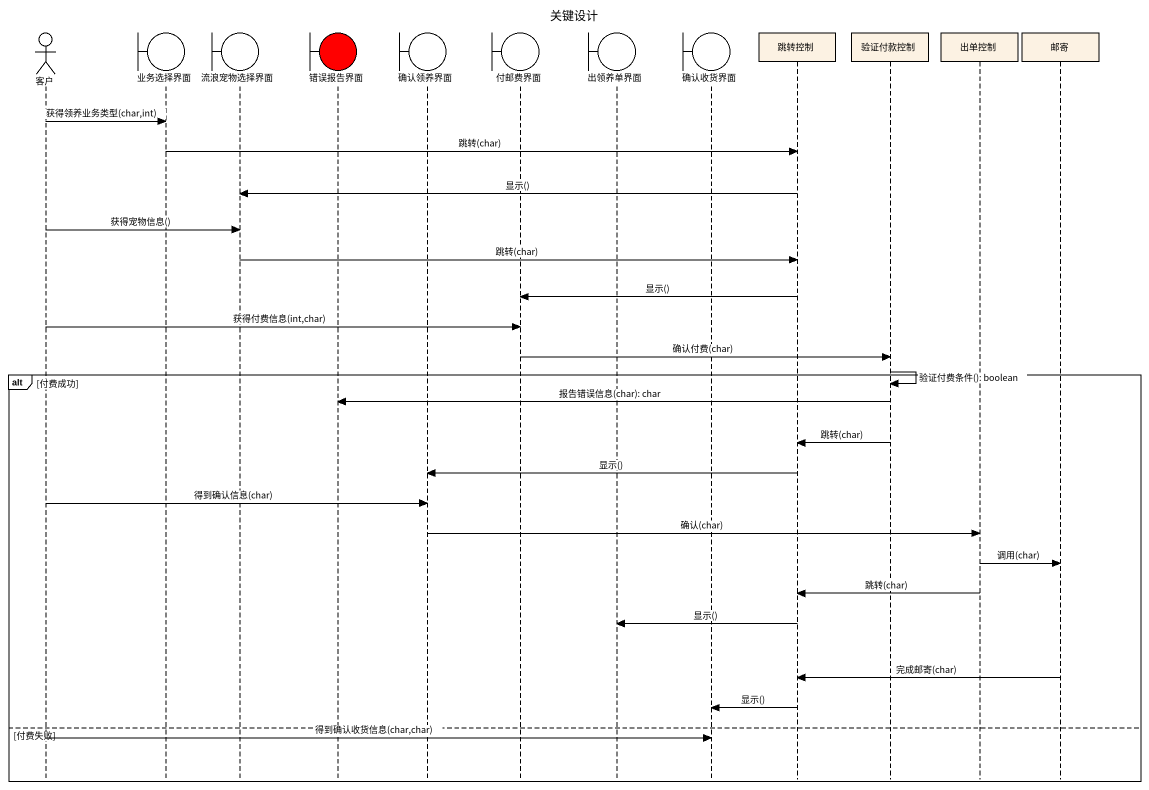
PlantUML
@startuml
title 关键设计
hide footbox
actor 客户
boundary 业务选择界面
boundary 流浪宠物选择界面
boundary 错误报告界面 #FF0000
boundary 确认领养界面
boundary 付邮费界面
boundary 出领养单界面
boundary 确认收货界面
participant 跳转控制
participant 验证付款控制
participant 出单控制
participant 邮寄

客户 -> 业务选择界面 : 获得领养业务类型(char,int)
业务选择界面 -> 跳转控制 : 跳转(char)
跳转控制 -> 流浪宠物选择界面 : 显示()
客户 -> 流浪宠物选择界面 : 获得宠物信息()
流浪宠物选择界面 -> 跳转控制 : 跳转(char)
跳转控制 -> 付邮费界面 : 显示()
客户 -> 付邮费界面 : 获得付费信息(int,char)
付邮费界面 -> 验证付款控制 : 确认付费(char)
验证付款控制 -> 验证付款控制 : 验证付费条件(): boolean
alt 付费成功
  验证付款控制 -> 错误报告界面 : 报告错误信息(char): char
  验证付款控制 -> 跳转控制 : 跳转(char)
  跳转控制 -> 确认领养界面 : 显示()
  客户 -> 确认领养界面 : 得到确认信息(char)
  确认领养界面 -> 出单控制 : 确认(char)
  出单控制 -> 邮寄 : 调用(char)
  出单控制 -> 跳转控制 : 跳转(char)
  跳转控制 -> 出领养单界面 : 显示()
  邮寄 -> 跳转控制 : 完成邮寄(char)
  跳转控制 -> 确认收货界面 : 显示()
else 付费失败
  客户 -> 确认收货界面 : 得到确认收货信息(char,char)
end
@enduml
